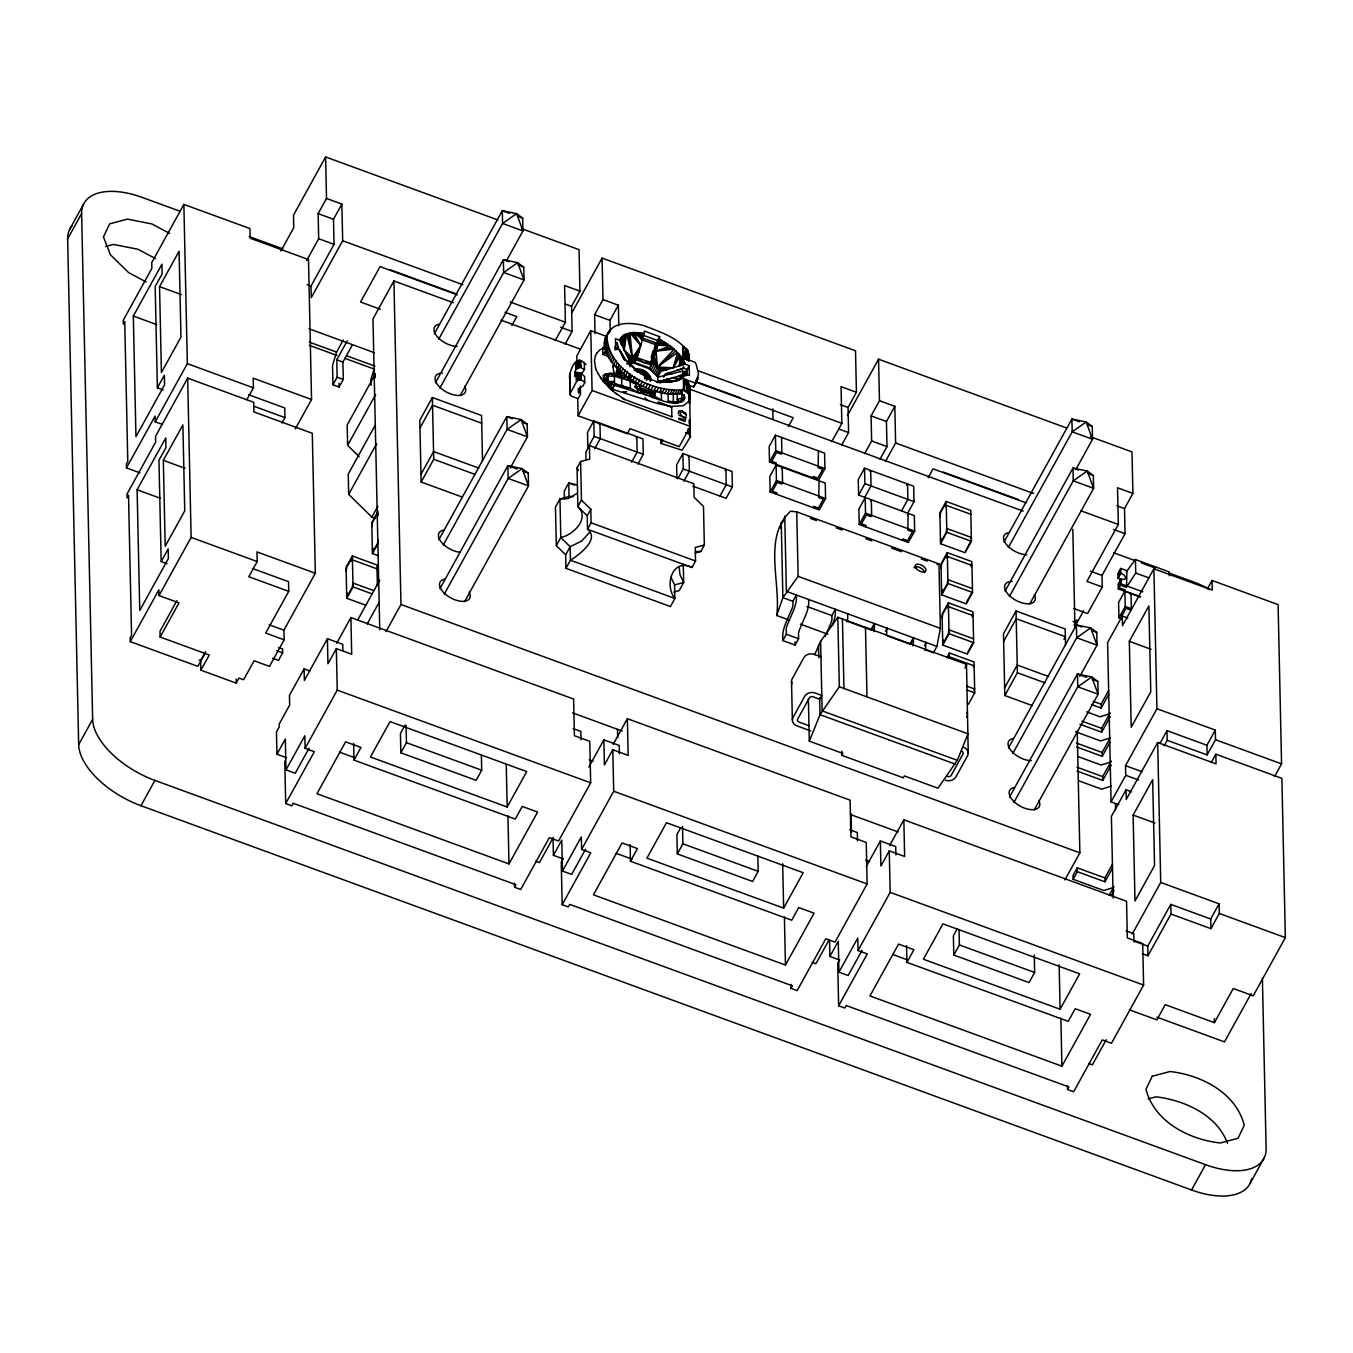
<?xml version="1.0" encoding="UTF-8"?>
<svg xmlns="http://www.w3.org/2000/svg" width="1353" height="1353" viewBox="0 0 1353 1353"><rect width="100%" height="100%" fill="white"/><g stroke="black" fill="none" stroke-linecap="round" stroke-linejoin="round"><path stroke-width="1.5" d="M687.459 381.309L687.713 392.894L688.423 382.595L689.438 395.905L687.713 392.894L683.62 390.256L683.366 378.671L687.459 381.309L689.438 385.453L689.675 398.814L688.694 401.418L683.35 405.731L671.122 406.424L657.592 403.583L612.351 389.224L603.421 381.022L603.303 375.238C614.6 369.995 627.403 376.895 636.299 383.914L636.384 387.77L638.582 392.844C648.188 393.435 681.844 413.781 684.297 395.871L681.506 393.638C659.503 396.683 637.703 386.011 621.213 372.16C610.491 363.297 596.233 343.814 610.118 331.739M695.763 382.696L693.565 386.975L689.438 385.453L689.37 400.014M579.287 389.224C578.526 398.492 577.646 386.383 582.653 386.451L584.75 382.645L584.614 376.54L580.894 373.191L577.934 372.87L576.818 373.546L576.784 381.106L569.985 393.858L571.22 396.074L577.494 398.475M684.533 398.712L684.5 396.953L682.013 399.879L682.741 401.249L680.136 402.196L668.179 401.317L673.354 402.433L673.236 392.708M648.713 378.468C647.377 378.958 648.036 380.024 648.51 378.096C646.497 374.443 640.815 369.437 637.77 371.889M642.404 371.957L640.764 371.466L644.755 372.735L638.667 371.568L640.054 371.686L639.563 370.84M576.564 381.428L576.412 374.071C576.31 394.467 579.304 364.836 575.008 376.608L574.907 371.99C578.526 365.259 575.143 354.012 585.934 364.481M638.21 370.84C639.479 372.718 638.142 369.487 636.519 371.483M577.866 367.999L578.035 360.659L578.543 367.712C573.469 373.073 578.188 349.277 577.274 368.388L577.63 360.811M682.791 394.721L681.523 394.061L686.259 380.244L686.512 391.829L683.603 389.85C651.808 392.624 607.582 370.654 606.956 335.392C612.368 320.949 631.614 322.42 643.808 325.583C658.691 331.434 690.825 341.345 688.914 360.879L688.778 353.437L688.846 360.574M578.458 360.541L578.543 367.712L580.014 367.458L580.2 360.591L580.775 367.542L584.462 369.454L581.993 373.394L574.907 371.99M581.046 380.007L580.894 373.191L580.623 379.889L580.454 372.988L580.2 379.804L579.287 372.718L578.881 379.855L578.594 372.718L578.458 379.956L577.934 372.87L577.342 380.531L577.342 373.124C574.754 384.624 580.319 376.455 584.75 382.645M634.269 370.029C641.254 366.832 650.201 373.09 650.708 380.328M650.201 380.954L650.59 376.692L645.11 371.314M612.977 367.12L614.262 373.986M648.527 378.772L646.954 375.491L647.952 376.033M578.543 367.712L578.898 360.49L579.253 367.526L579.338 360.473L580.775 367.542L580.623 360.71M647.867 378.755L647.63 376.134M682.013 401.604L681.861 392.573M641.559 371.686L639.174 371.618L640.493 371.585M642.151 371.551L640.764 371.534L642.151 371.432M628.012 364.025L634.067 363.196L637.212 357.496L644.299 333.531L633.627 332.483L625.187 334.377L624.139 349.953L629.094 359.661L626.743 363.923M640.24 371.415L637.804 370.908M637.212 357.496L632.443 357.885L624.139 349.953L621.771 345.066L622.684 335.899L625.187 334.377M634.067 363.196L636.028 357.429L650.894 362.401L651.267 365.039L649.423 368.811L657.761 376.997L660.907 371.297L685.244 364.228L689.201 365.682L689.404 375.339L685.447 373.885L659.063 382.273L667.232 379.263L661.938 381.089M576.31 369.454C579.828 350.275 566.552 373.766 570.273 380.108M684.906 379.364L683.603 389.85L685.159 390.949M620.672 377.098L621.162 373.174L619.86 369.47L616.68 374.882M659.672 339.163L652.569 363.111L657.423 367.018L673.117 367.864L680.508 355.805L684.601 362.587L679.172 366.054L680.508 355.805L672.424 347.518L659.672 339.163L659.604 336.677L644.248 331.045L644.299 333.531M696.372 379.415L696.152 381.089L698.52 373.885L696.169 364.346L695.205 362.333L682.91 357.835L682.656 346.25L685.565 347.822L685.819 359.391L682.91 357.835M639.698 371.5L638.701 371.483M638.379 371.652L625.746 359.949L619.64 349.818L615.683 348.364L615.463 338.724L619.42 340.161L621.771 345.066L623.868 335.087L624.139 349.953L626.642 333.768L632.443 357.885L629.297 363.585M684.669 397.681L684.009 399.913L684.297 395.871L684.517 396.767M612.96 367.153L613.18 365.919M617.036 367.475L618.152 375.153M648.611 378.096L648.256 379.161M924.573 649.508L933.401 652.738L936.902 646.413L940.386 628.384L938.965 563.913L796.731 511.891L790.676 511.18C762.602 536.803 781.053 582.822 776.723 615.497L788.545 619.826M641.626 371.263L640.07 370.891L641.508 371.855M648.222 379.381L646.835 375.221L648.307 378.857M620.317 376.624L621.162 373.174L624.359 373.327M683.366 378.671L695.645 383.17L698.249 377.301M688.728 354.807L687.747 357.395M638.582 392.844L630.346 388.176L630.177 380.853L614.347 376.219L609.882 373.327L607.954 374.916L605.281 374.206L603.421 381.022L608.106 381.766L614.55 385.25L638.582 392.844L647.58 392.252L655.207 395.194L634.895 387.296L639.935 385.69L639.986 387.618L654.734 393.013L656.12 390.476M634.371 363.314L634.625 362.401L649.372 367.796L649.119 368.692L634.371 363.314L634.625 362.401M636.586 355.433L638.278 349.412M635.775 359.661L643.368 362.384L650.894 362.401L655.816 342.884L642.912 338.165M689.354 388.768L689.404 387.33L689.726 397.444L689.438 385.453M689.32 419.853L690.047 428.191L689.354 421.612M660.974 439.268L661.059 443.412L682.064 450.211L690.504 436.664L689.641 434.33L685.497 432.588M651.402 356.651L653.161 350.613M659.604 336.677L657.524 340.466L651.267 365.039L643.368 362.384L636.028 357.429M684.5 396.953L683.366 400.759L682.013 399.879M683.789 360.913L679.172 366.054L681.743 357.513M343.256 340.026L336.593 352.101L332.534 365.479L332.956 384.776L339.096 387.026L343.29 379.432L342.901 362.063L352.423 344.812M373.834 369.961L370.925 379.517L371.06 385.317M595.405 355.907L594.491 360.642L595.523 367.762M613.163 365.936L613.535 364.786M648.358 377.03L648.104 378.434M776.723 615.497L782.88 597.671L798.135 576.344L796.731 511.891M814.692 654.632L820.611 641.39L837.811 617.272L966.516 664.34L968.241 753.35M839.334 686.766L968.038 733.833L957.298 760.318L938.001 788.224L904.379 775.929L903.33 777.823L841.887 755.346L842.936 753.452L809.297 741.156L820.036 714.672L839.334 686.766L837.811 617.272M964.977 668.128L966.516 664.34M638.227 371.568L639.208 371.449M637.787 371.601C641.931 370.604 648.527 376.134 647.783 377.335M832.095 625.796L832.518 624.782A12.938 3.18 -69.9 0 0 835.427 613.332L835.376 609.273L831.875 615.598L831.943 618.845A4.482 1.099 -69.9 0 1 830.759 623.513L825.144 636.57M595.405 355.924L596.808 353.15M679.138 354.097L673.117 367.864L677.633 352.423L657.423 367.018L654.277 372.718M689.303 394.399L689.387 392.285M689.929 422.88L689.827 420.428M690.131 432.047C691.298 427.903 686.022 426.499 688.559 433.704M616.427 374.916L618.879 369.623M617.475 374.595L619.86 369.47M642.861 372.379L644.248 372.43L643.876 373.276M613.535 364.803L614.042 363.72M619.42 340.161L622.684 335.899M665.033 381.292L658.657 381.242L671.257 381.563L660.568 380.514L656.746 381.935C665.659 381.039 680.458 384.37 685.447 373.885M617.932 376.083L620.317 371.179L618.101 374.595M628.249 379.753L630.075 376.033L627.826 379.364M643.859 373.09L647.377 375.508L643.402 372.565M616.41 372.667L618.947 367.915M616.664 371.5L618.422 368.219M679.172 366.054L682.842 359.221M69.527 229.638L83.497 204.337M1251.728 1178.7A67.498 34.857 28.9 0 1 1191.553 1189.98L140.949 805.711A67.498 34.857 28.9 0 1 78.677 744.624L67.65 238.872L81.62 213.571A67.498 34.857 28.9 0 1 142.217 197.437L179.881 211.203M295.326 428.884L311.545 399.507L308.501 259.556L250.136 238.213L249.916 228.556L183.873 204.404L151.756 262.583L151.874 268.384L123.258 320.238L123.343 324.094L124.73 321.574L127.791 461.525L126.387 464.045L126.472 467.918L139.985 472.857M157.388 387.821L164.373 375.187L164.576 384.827L135.96 436.698L133.321 316.044L161.954 264.19L162.157 273.83L155.172 286.481L157.388 387.821L163.239 389.968M159.536 286.616L179.086 251.201L180.964 337.1L161.413 372.515L159.536 286.616L181.268 294.565M126.472 467.918L155.105 416.047L155.223 421.848L162.495 424.504M155.223 421.848L187.34 363.653L183.873 204.404M205.352 652.112L200.684 660.535L200.904 670.192L236.234 683.113L239.024 678.056L243.625 679.73L254.11 660.754L269.467 666.386L284.13 639.817L283.91 630.16L315.334 573.249L312.289 433.298L253.924 411.938L253.704 402.298L187.661 378.13L155.544 436.326L155.663 442.11L127.047 493.98L127.131 497.836L128.518 495.299L131.579 635.25L130.176 637.787L130.26 641.643L197.842 666.369L205.656 652.197M161.176 561.563L168.161 548.912L168.364 558.569L139.748 610.423L137.11 489.769L165.742 437.915L165.945 447.572L158.961 460.223L161.176 561.563L167.028 563.694M497.87 219.964L325.616 156.948L293.5 215.144L293.77 227.693L280.866 251.049M163.324 460.341L182.875 424.927L184.752 510.825L165.201 546.257L163.324 460.341L185.04 468.29M306.657 260.503L318.682 238.737L318.141 213.639L326.513 198.451L325.616 156.948M341.869 204.083L342.681 240.749L311.258 297.677L311.004 286.092L334.039 244.352L333.498 219.254L341.869 204.083L326.513 198.451M246.872 399.625L253.4 387.821L253.18 378.163L311.545 399.507M130.26 641.643L158.893 589.79L159.011 595.574L178.985 602.88L160.128 637.026L209.275 655.004L200.904 670.192M159.011 595.574L191.128 537.395L187.661 378.13M78.677 744.624L92.647 719.322L81.62 213.571M176.871 600.681L160.009 631.242L160.128 637.026M281.948 423.049L284.942 417.603L284.739 407.946L248.614 394.738M332.956 384.776L337.134 377.199L336.762 359.813L347.231 340.838M453.458 302.751L393.909 280.967L372.971 318.919L379.753 629.838M315.334 573.249L256.969 551.906L257.188 561.546L248.8 576.733L288.73 591.329L265.695 633.069L284.13 639.817M375.221 374.223L347.163 425.028L347.62 445.34L359.205 456.705M140.949 805.711L154.918 780.41A67.498 34.857 28.9 0 1 92.647 719.322M347.62 445.34L375.66 394.535M375.288 425.062L348.245 474.074L348.685 494.369L371.855 517.1L375.644 518.487M434.381 333.734L502.318 210.679L516.592 213.656L522.681 218.121L522.951 230.923L506.732 260.3M348.685 494.369L376.726 443.564M438.71 339.18L502.589 223.465L516.592 213.656L522.951 230.923L502.589 223.465L502.318 210.679L509.709 213.385M278.617 647.529L282.574 648.983L282.659 652.839L278.464 660.433L272.714 658.319M435.446 382.764L503.384 259.708L517.658 262.685L523.746 267.15L524.017 279.953L460.155 395.651M482.514 461.102L481.533 415.489L432.368 397.511L419.802 420.276L421.155 482.04L462.438 497.143M439.793 388.21L503.654 272.511L517.658 262.685L524.017 279.953L503.654 272.511L503.384 259.708L508.931 261.738M419.971 427.988L432.537 405.223L481.702 423.201M371.855 517.1L377.859 506.208M377.386 585.697L376.929 564.996L352.355 555.998L346.08 567.381L346.74 598.28L365.648 605.18M346.165 571.254L346.791 567.093L351.679 558.231L351.746 561.123L352.44 559.871L377.013 568.852M371.855 526.554L372.481 522.393L377.369 513.531L377.436 516.423L378.13 515.155L378.045 511.299L371.771 522.681L372.43 553.563L378.113 555.643M309.871 670.97L304.104 668.856L289.441 695.425L289.66 705.082L279.175 724.058L279.242 726.95L276.452 732.007L276.942 754.213L286.532 757.714M346.656 594.407L347.366 593.155L347.417 596.047L352.304 587.185L352.947 583.025L373.749 590.635M372.346 549.707L373.056 548.439L373.107 551.347L377.994 542.485L377.944 539.593M346.74 598.28L353.032 586.881L352.355 555.998M372.43 553.563L377.825 543.821M342.901 650.59L342.766 644.316L327.409 638.701L304.357 680.441L304.104 668.856M420.986 474.328L433.552 451.564L478.776 468.087M421.155 482.04L433.721 459.276L432.368 397.511M511.908 325.464L516.795 316.602L504.906 312.255M336.694 643.267L350.884 617.56L573.604 699.027L574.399 735.694L589.756 741.326L590.669 782.829L558.552 841.008L549.335 837.642L520.702 889.496L514.563 887.247L514.478 883.205M276.942 754.213L285.314 739.026L285.99 769.908L295.208 773.29L309.093 748.124M350.884 617.56L351.695 654.243L336.339 648.611L327.95 663.799L327.409 638.701M357.666 620.08L379.719 580.149M285.99 769.908L304.848 735.761L305.118 748.31L314.336 751.676L285.703 803.547L291.842 805.779L293.246 803.259L515.95 884.727L514.563 887.247M367.137 624.054L379.144 602.271M305.118 748.31L337.235 690.115L336.339 648.611M386.011 631.597L400.962 604.503L393.909 280.967M438.879 539.661L506.8 416.606L521.074 419.582L527.163 424.064L527.45 436.85L510.199 468.07M565.097 344.136L572.116 331.434L571.575 306.336L579.947 291.149L579.05 249.645L521.632 228.657M555.254 340.584L565.385 322.217L564.59 285.534L579.947 291.149M443.209 545.107L507.087 429.408L521.074 419.582L527.45 436.85L507.087 429.408L506.8 416.606L512.347 418.635M571.964 312.628L602.085 258.085L855.519 350.782L856.415 392.285L848.043 407.456L848.585 432.554L841.583 445.255M439.945 588.69L507.865 465.635L522.14 468.612L528.228 473.093L528.516 485.879L464.637 601.595M595.016 333.582L594.61 314.759L602.981 299.588L602.085 258.085M444.274 594.136L508.153 478.438L522.14 468.612L528.516 485.879L508.153 478.438L507.865 465.635L517.134 469.034M606.499 336.39L590.771 330.622L576.801 355.924L576.97 364.126M353.996 760.098L360.963 747.448L345.607 741.833L316.974 793.704L508.982 863.924L537.598 812.054L522.241 806.439L515.256 819.089L353.996 760.098L353.623 743.372M610.203 330.842L609.966 320.373L618.355 305.203L602.981 299.588M605.366 337.743L608.918 331.282M604.859 339.197L606.956 335.392M607.785 333.87L609.882 330.081M604.503 340.719L606.601 336.931M608.884 332.77L610.981 328.965M604.301 342.309L606.398 338.521M604.267 343.966L606.364 340.178M604.385 345.675L606.465 341.886M604.656 347.433L606.736 343.645M605.079 349.243L607.159 345.455M605.654 351.103L607.751 347.298M606.381 352.981L608.478 349.175M607.26 354.892L609.357 351.087M405.088 725.073L400.42 733.495L400.843 752.792L476.104 780.326L481.702 770.212L481.364 754.771M608.275 356.82L610.372 353.015M592.073 390.476L690.368 426.432L679.189 446.659L630.041 428.681L627.251 433.755L578.103 415.777L592.073 390.476L590.771 330.622M609.442 358.748L611.539 354.96M610.744 360.693L612.841 356.904M612.182 362.655L614.279 358.849M613.755 364.6L615.852 360.794M400.843 752.792L406.441 742.679L406.052 725.309M615.446 366.528L617.543 362.722M617.256 368.439L619.353 364.633M616.342 373.918L618.845 369.369M619.184 370.316L621.281 366.528M593.815 420.918L587.523 432.317L587.862 447.758L594.153 436.376L593.815 420.918L642.963 438.896L643.301 454.354L637.906 464.096M621.213 372.16L623.293 368.371M627.674 363.196L630.024 358.934L638.954 351.526L632.358 363.162M628.79 362.604L631.141 358.325L626.574 354.824L630.024 358.934L629.094 359.661M623.327 373.986L625.424 370.181M630.752 363.297L638.954 351.526M625.543 375.745L627.64 371.957M599.261 424.436L599.954 423.168L600.292 438.609L594.711 448.739M670.936 577.308L674.589 584.919L674.876 598.432L670.411 606.533L565.96 568.328L565.672 554.815L556.32 545.665L560.802 537.547C573.283 535.027 590.179 518.402 577.883 506.597L577.054 467.986L580.623 461.508L589.705 459.09L589.418 445.577L693.852 483.782L694.157 497.295L703.492 506.462L704.338 545.073L700.769 551.534L695.307 552.988M589.418 445.577L585.849 452.054L586.018 459.766M627.843 377.47L629.94 373.682M634.895 369.606L640.899 369.504M630.227 379.128L632.325 375.339M636.519 369.098L641.914 374.409L634.388 368.084M632.663 380.734L634.76 376.929M635.183 382.256L637.263 378.468M642.117 369.893L644.535 370.976M634.878 386.501L636.586 382.95M637.737 383.728L639.834 379.922M649.778 364.109L652.129 359.56L652.061 356.093M649.119 368.692L649.372 367.796M640.324 385.115L642.421 381.309M644.569 377.893L646.227 374.73L641.88 372.143M649.423 368.811L652.569 363.111M644.434 378.823L646.92 374.477M639.986 387.618L641.373 385.081M651.165 370.046L654.311 364.346L654.311 357.141L657.423 367.018L660.907 371.297M646.193 380.21C648.307 372.532 648.679 380.937 647.952 376.794M642.963 386.417L645.06 382.611M580.623 461.508L581.452 500.12L577.883 506.597L587.236 515.747L587.523 529.26C600.106 539.086 579.118 554.882 570.425 560.227L565.96 568.328M652.789 371.348L655.934 365.665L654.311 357.141M645.618 387.618L647.715 383.829M651.131 379.128L650.404 380.937L650.861 380.142M655.613 374.121L658.759 368.439L667.029 369.623L659.926 369.859L656.78 375.559M648.29 388.751L650.387 384.945M650.979 389.782L653.059 385.977M653.77 390.746L655.867 386.958M565.672 554.815L570.137 546.713L581.705 541.031L589.553 532.389M587.236 515.747L590.804 509.286L581.452 500.12M663.68 377.166L665.507 373.851L684.06 368.354L687.104 369.47L687.223 375.271M656.56 391.609L658.657 387.804M659.317 392.353L661.414 388.565M636.113 437.915L636.823 436.664L637.145 452.105L631.563 462.219M662.04 392.979L664.137 389.19M590.804 509.286L591.092 522.799L587.523 529.26L691.975 567.465L695.543 561.005L695.239 547.491L704.338 545.073M664.729 393.486L666.826 389.698M667.367 393.875L669.464 390.087M669.938 394.146L672.018 390.357M672.424 394.298L674.521 390.493M687.104 369.47L689.201 365.682M674.843 394.315L676.94 390.527M677.176 394.213L679.257 390.425M679.392 393.994L681.489 390.188M661.059 443.412L662.919 440.029M696.457 381.428L697.844 378.891M693.565 386.975L697.285 380.413M692.787 486.133L726.104 498.31L732.379 486.928L732.041 471.487L682.893 453.509L676.618 464.891L676.906 478.404M688.339 457.026L689.032 455.758L689.37 471.199L683.789 481.313M677.853 478.708L683.231 468.95L682.893 453.509M507.172 807.014L526.723 771.599L390.019 721.589L370.468 757.004L507.172 807.014L506.242 764.749M725.208 470.506L725.901 469.237L726.24 484.678L719.948 496.061M588.843 767.05L603.878 739.837L619.234 745.452L619.42 753.807M553.309 837.439L539.424 862.605L535.737 861.269M775.438 435.176L769.164 446.558L769.502 461.999L818.65 479.977L824.924 468.595L824.586 453.154L775.438 435.176L775.776 450.617L769.502 461.999M788.376 426.584L793.264 417.722L696.186 382.222M613.18 744.387L627.369 718.68L850.073 800.147L850.885 836.831L866.241 842.445L867.138 883.949L835.021 942.128L825.804 938.762L797.171 990.616L791.031 988.366L790.947 984.324M563.017 858.851L553.411 855.333L561.783 840.145L562.459 871.044L571.676 874.41L585.561 849.244M627.369 718.68L628.164 755.363L612.808 749.748L604.419 764.919L603.878 739.837M775.641 464.248L776.334 462.98L771.734 461.305L776.622 452.443L781.222 454.134L781.916 452.866L781.577 437.425M776.098 465.094L769.806 476.476L770.145 491.934L819.292 509.912L825.584 498.513L825.245 483.072L776.098 465.094L776.436 480.535L770.145 491.934M563.203 858.648L561.241 862.199L562.171 904.667L568.328 906.916L569.714 904.379L792.435 985.847L791.031 988.366M781.544 468.612L782.237 467.343L782.575 482.784L781.882 484.053L777.265 482.361L772.377 491.224L776.994 492.915L776.284 494.166M562.459 871.044L581.316 836.881L581.587 849.43L590.804 852.796L562.171 904.667M581.587 849.43L613.704 791.251L612.808 749.748M781.797 523.391L784.419 518.656M831.723 441.704L841.854 423.337L841.059 386.67L856.415 392.285M812.493 477.744L813.204 476.476L817.804 478.15L822.692 469.305L818.091 467.614L818.447 450.904M847.435 415.574L878.554 359.205L1066.654 428.005M813.153 507.663L813.846 506.394L818.464 508.085L823.351 499.223L818.734 497.532L819.106 480.822M864.618 453.695L871.636 440.977L871.078 415.895L879.467 400.708L878.554 359.205M630.464 861.235L637.449 848.585L622.076 842.953L593.46 894.823L785.45 965.044L814.083 913.19L798.71 907.575L791.742 920.226L630.464 861.235L630.092 844.492M879.974 459.31L886.993 446.608L886.435 421.51L894.823 406.323L879.467 400.708M907.745 513.058L914.019 501.659L913.681 486.217L864.533 468.239L858.259 479.622L858.597 495.08L914.324 515.662L914.662 531.103L908.387 542.485L859.24 524.507L858.901 509.066L865.176 497.684L865.514 513.125L859.24 524.507M782.829 640.578L782.727 635.673A12.887 3.18 -69.9 0 1 786.127 622.295L791.742 609.256A4.482 1.099 -69.9 0 0 792.943 604.571L792.858 601.324L796.359 594.999L796.427 599.058A12.938 3.18 -69.9 0 1 793.501 610.507L787.226 625.137A4.448 1.099 -69.9 0 0 786.228 629.06L786.33 634.253L782.829 640.578L795.124 645.06L798.608 638.751L798.507 633.559A4.448 1.099 -69.9 0 1 799.505 629.635L805.796 615.006A12.938 3.18 -69.9 0 0 808.705 603.556L808.637 599.497M869.979 471.757L870.689 470.489L871.011 485.93L864.736 497.312M858.597 495.08L864.871 483.681L864.533 468.239M680.627 827.884L676.906 834.615L677.312 853.929L752.589 881.463L758.17 871.332L757.832 855.891M885.488 461.373L895.618 443.006L894.823 406.323M870.622 501.202L871.315 499.934L871.653 515.375L870.96 516.643L866.36 514.952L861.472 523.814L866.072 525.488L865.379 526.757M677.312 853.929L682.91 843.815L682.521 826.429M906.848 485.237L907.542 483.968L907.88 499.426L901.588 510.808M907.491 514.681L908.184 513.413L907.829 530.122L912.429 531.814L907.542 540.659L902.941 538.984L902.231 540.236M928.158 477.71L933.046 468.848L1026.149 502.91M870.892 629.872L874.376 623.547L874.444 627.589A12.938 3.18 -69.9 0 1 873.852 631.682M875.002 623.767L871.501 630.092L846.115 620.807M946.17 501.456L939.878 512.838L940.555 543.72L965.129 552.717L971.42 541.335L970.744 510.453L946.17 501.456L946.846 532.338L940.555 543.72M939.963 516.694L940.606 512.533L945.493 503.688L945.561 506.58L946.254 505.312L970.828 514.309M885.538 631.428L887.28 628.266M940.47 539.864L941.181 538.595L941.231 541.488L946.119 532.642L946.762 528.482L971.336 537.462L970.642 538.731M947.286 552.616L940.995 563.998L941.671 594.88L966.245 603.878L972.536 592.479L971.86 561.596L947.286 552.616L947.963 583.498L941.671 594.88M941.079 567.854L941.722 563.694L946.61 554.848L946.677 557.74L947.371 556.472L971.944 565.453L971.251 566.721L971.183 563.829M909.909 644.146L913.393 637.821L913.461 641.863A12.938 3.18 -69.9 0 1 912.852 645.939M914.019 638.041L910.518 644.366L887.619 635.995M941.587 591.024L942.297 589.756L942.348 592.648L947.235 583.803L947.878 579.642L972.452 588.623M965.805 550.485L970.693 541.623M924.556 645.702L926.298 642.54M948.385 602.795L942.094 614.177L942.77 645.077L967.344 654.057L973.636 642.675L972.959 611.793L948.385 602.795L949.045 633.694L942.77 645.077M942.178 618.05L942.821 613.89L947.709 605.028L947.76 607.92L948.47 606.668L973.044 615.649L972.333 616.917L972.283 614.025M783.641 908.134L803.192 872.719L666.488 822.709L646.937 858.14L783.641 908.134L782.677 863.755M942.686 641.204L943.379 639.952L943.447 642.844L948.335 633.982L948.96 629.821L973.551 638.819M966.921 601.645L971.809 592.783M1003.977 542.079L1071.914 419.024L1086.188 422.001L1092.26 426.466L1092.547 439.268L1076.328 468.645M946.779 657.862L949.468 652.992L974.042 661.972L974.718 692.871L968.444 704.253M1008.306 547.525L1072.185 431.81L1086.188 422.001L1092.547 439.268L1072.185 431.81L1071.914 419.024L1079.305 421.73M948.859 658.116L949.468 652.992M968.021 651.825L972.908 642.979M1005.042 591.109L1072.98 468.053L1087.254 471.03L1093.342 475.495L1093.613 488.298L1029.734 603.996M1009.389 596.555L1073.25 480.839L1087.254 471.03L1093.613 488.298L1073.25 480.839L1072.98 468.053L1078.527 470.083M973.433 667.097L974.126 665.845L949.552 656.848M866.326 866.36L880.346 840.957L895.703 846.572L895.889 854.944M828.797 940.369L815.893 963.742L812.206 962.389M1065.538 645.11L1065.183 628.976L1016.035 610.998L1003.469 633.762L1004.822 695.527L1032.339 705.606M973.94 690.267L974.634 688.998L967.074 686.242M889.648 845.524L903.838 819.817L1126.542 901.267L1127.353 937.95L1142.71 943.565L1143.606 985.069L1111.49 1043.264L1102.272 1039.882L1073.656 1091.753L1067.5 1089.503L1067.416 1085.461M1003.638 641.491L1016.204 618.71L1065.352 636.688L1063.965 639.225M839.486 959.97L829.879 956.453L838.268 941.282L838.928 972.164L848.145 975.53L862.047 950.364M903.838 819.817L904.633 856.483L889.276 850.868L880.904 866.055L880.346 840.957M839.672 959.784L837.727 963.319L838.64 1005.786L844.796 1008.036L846.183 1005.516L1068.904 1086.966L1067.5 1089.503M838.928 972.164L857.785 938.018L858.056 950.567L867.273 953.933L838.64 1005.786M858.056 950.567L890.173 892.371L889.276 850.868M1004.653 687.814L1017.219 665.05L1048.676 676.551M1004.822 695.527L1017.388 672.762L1016.035 610.998M1073.741 608.495L1087.609 613.569L1102.272 586.999L1102.018 575.414L1125.053 533.674L1124.512 508.593L1132.901 493.405L1131.987 451.902L1090.417 436.698M1132.901 493.405L1117.527 487.79L1118.339 524.474L1086.916 581.384L1102.272 586.999M1074.062 625.052L1076.853 619.995L1076.92 622.887L1073.03 621.467M1076.92 622.887L1083.584 610.812M1008.459 748.006L1076.396 624.951L1090.67 627.927L1096.759 632.392L1097.029 645.195L1079.795 676.415M1012.805 753.452L1076.684 637.753L1090.67 627.927L1097.029 645.195L1076.684 637.753L1076.396 624.951L1081.943 626.98M1120.284 580.302L1120.402 585.139L1126.542 587.388L1126.897 570.678L1120.758 568.429L1117.967 573.486L1118.068 578.306A5.057 2.621 28.9 0 1 1121.349 580.352M1118.068 578.306L1120.859 573.249L1120.758 568.429M906.933 962.355L913.918 949.705L898.561 944.09L869.928 995.943L1061.919 1066.181L1090.552 1014.31L1075.195 1008.695L1068.21 1021.346L906.933 962.355L906.561 945.629M1139.97 596.859L1118.305 588.927L1118.204 584.107L1120.994 579.05A5.057 2.621 28.9 0 0 1125.527 577.832A5.057 2.621 28.9 0 0 1120.859 573.249M1126.203 571.947L1135.438 559.55L1169.229 571.913L1169.313 575.769M1118.305 588.927L1121.096 583.87L1120.994 579.05M1009.541 797.035L1077.462 673.98L1091.736 676.957L1097.824 681.422L1098.112 694.224L1034.233 809.94M1124.444 591.176L1125.138 589.908L1118.999 587.659L1118.897 582.839M1140.731 596.859L1124.884 591.058L1118.593 602.44L1118.931 617.881L1122.009 619.014M1013.871 802.481L1077.749 686.783L1091.736 676.957L1098.112 694.224L1077.749 686.783L1077.462 673.98L1086.713 677.363M1130.33 594.576L1131.023 593.307L1131.362 608.749L1130.668 610.017L1126.051 608.326L1121.163 617.188M1118.931 617.881L1125.222 606.499L1124.884 591.058M1127.793 618.067L1122.263 616.055L1107.6 642.607L1111.067 801.872L1118.745 804.68M1274.543 776.622L1281.562 763.887L1278.095 604.639L1212.051 580.471L1212.254 590.128L1153.889 568.784L1122.466 625.695L1122.263 616.055M957.095 929.004L953.375 935.752L953.797 955.049L1029.058 982.582L1034.639 972.469L1034.267 955.083M953.797 955.049L959.378 944.935L959.04 929.494M1129.332 641.339L1148.883 605.924L1150.76 691.823L1131.209 727.237L1129.332 641.339L1151.065 649.288M1091.313 704.456L1101.173 708.076L1101.088 704.22L1108.716 690.419M1101.173 708.076L1108.8 694.275M1079.982 724.261L1101.697 732.21L1101.63 728.337L1110.187 712.811M1101.697 732.21L1110.272 716.684M1076.565 746.941L1102.238 756.327L1102.154 752.471L1109.764 738.67M1102.238 756.327L1109.849 742.526M1077.089 771.075L1102.763 780.461L1102.678 776.605L1111.236 761.079M1207.383 588.91L1212.051 580.471M1102.763 780.461L1111.32 764.935M1111.067 801.872L1125.73 775.303L1125.51 765.646L1156.933 708.735L1153.889 568.784M1064.896 879.924L1079.863 852.813L1077.208 730.975M1077.242 867.831L1077.326 871.687L1104.961 881.801L1104.877 877.945L1077.242 867.831L1073.047 875.425L1073.132 879.281L1103.845 890.511L1113.418 887.5M1073.132 879.281L1077.326 871.687M1131.582 791.809L1126.051 789.78L1111.388 816.349L1113.164 898.071M1129.4 1009.812L1156.883 1019.858L1165.254 1004.687L1214.402 1022.665L1233.26 988.502L1253.233 995.808L1285.35 937.629L1281.883 778.364L1215.84 754.213L1216.043 763.87L1157.678 742.509L1126.254 799.437L1126.051 789.78M1159.978 743.355L1166.996 730.654L1206.927 745.266L1207.13 754.906L1167.199 740.311L1166.996 730.654M1164.189 745.757L1167.199 740.311M1133.121 815.081L1152.671 779.666L1154.549 865.565L1134.998 900.98L1133.121 815.081L1154.853 823.013M1104.877 877.945L1112.504 864.144M1104.961 881.801L1112.589 868M1109.223 895.179L1113.976 886.553M1111.202 895.585L1114.06 890.409M1060.109 1009.253L1079.66 973.839L942.956 923.845L923.406 959.26L1060.109 1009.253L1059.145 964.892M1206.927 745.266L1215.298 730.079L1156.933 708.735M1207.13 754.906L1215.518 739.736L1215.298 730.079M1211.172 762.635L1215.84 754.213M1132.343 933.874L1160.722 882.46L1157.678 742.509M1142.422 953.764L1147.953 955.776L1147.733 946.136L1170.785 904.379L1210.715 918.991L1210.918 928.648L1170.988 914.036L1170.785 904.379M1147.953 955.776L1170.988 914.036M1106.264 1039.696L1092.361 1064.862L1088.675 1063.509M1210.715 918.991L1219.087 903.821L1160.722 882.46M1210.918 928.648L1219.307 913.461L1219.087 903.821M1251.136 993.592L1224.482 1041.878L1156.9 1017.152M1191.553 1189.98L1205.523 1164.679A67.498 34.857 28.9 0 0 1266.12 1148.545L1262.383 977.864M1250.273 1183.08L1264.243 1157.779M616.173 372.092L618.186 368.523M643.859 372.904L647.597 375.255M616.782 371.432L618.795 368.033M647.935 376.269L645.415 373.665M616.596 372.65L618.659 369.454M654.835 351.459L656.865 348.33M1127.235 586.12L1135.742 573.063L1135.438 559.55M646.954 375.491L647.867 375.644M605.535 349.04L602.728 348.6L604.588 346.639L602.728 348.6L602.846 354.385L606.956 350.173L602.846 354.385L607.497 356.093M646.903 375.17L645.28 373.817M609.882 373.327L603.421 381.022L608.004 376.98L604.503 380.937L605.349 383.322M618.693 376.151L621.044 372.938L616.934 366.883M596.791 353.167L600.022 349.683L606.262 346.486M687.916 369.115L684.077 372.684M682.673 368.304L683.316 367.458M667.029 369.623L657.423 367.018L656.07 351.154L670.479 345.962L657.862 345.167L661.938 340.364M647.038 375.119L647.224 375.948M635.487 357.463L638.075 354.52M684.144 396.006L684.28 394.586M605.281 374.206L607.971 376.049L614.347 376.219L616.376 374.054L621.653 377.977L627.488 377.369L630.177 380.853L630.16 379.719M648.036 376.557L647.816 376.489M577.443 493.219L567.989 498.614L559.956 498.953L555.474 507.054L556.32 545.665M676.01 350.748L657.423 367.018L674.268 349.108L656.07 351.154L672.424 347.518M647.106 379.584L647.952 379.5M660.568 380.514L660.619 383L645.263 377.386L645.212 374.899L637.686 371.466M655.089 390.391L655.241 396.801L652.975 397.782L647.58 392.252L645.736 395.38L639.783 389.444L644.113 391.169L636.384 387.77L641.982 392.37L644.113 391.169L647.58 392.252L661.516 400.251L661.313 391.22M668.45 344.474L657.862 345.167L664.171 341.666M682.064 368.794L676.618 370.113M607.463 385.605L605.603 381.039L611.032 388.48L604.503 380.937L608.038 379.297L605.603 381.039L612.351 389.224L614.55 385.25L614.33 375.069L616.376 374.054M611.099 383.203L614.465 381.58L608.089 381.411L611.099 383.203L612.351 389.224L608.106 381.766L607.48 373.58M937.054 564.708L938.965 563.913M660.179 381.681L664.188 380.125M643.301 375.61L645.212 374.899M659.655 382.036L667.232 379.263M621.805 385.301L619.116 386.231L614.499 383.542L630.346 388.176L626.101 388.379L621.805 385.301L621.602 375.441M659.706 382.07L673.32 377.521L681.016 378.958L679.392 375.711L684.872 375.085M651.097 357.767L652.095 357.446M653.009 391.626L649.643 392.691L655.241 396.801M1109.629 713.775L1100.057 716.786L1086.628 711.864M1110.17 737.909L1100.581 740.92L1075.635 731.787M1110.695 762.027L1101.122 765.037L1078.07 756.615M1111.219 786.161L1101.646 789.171L1078.595 780.749M604.825 353.353L607.023 352.727M105.602 246.517L113.483 244.419L137.972 249.273L155.578 258.643M573.165 496.703L569.038 496.534L559.956 498.953L560.802 537.547L570.137 546.713L570.425 560.227L674.876 598.432C664.222 585.409 672.137 557.69 691.975 567.465M674.589 584.919L683.671 582.5L683.265 564.218M673.743 592.056L679.206 590.601L683.671 582.5L680.018 574.89L679.172 567.127M1148.105 1098.924L1156.003 1096.826C1184.551 1100.226 1217.074 1114.889 1227.543 1143.403M657.862 345.167L666.336 343.036M685.785 375.914L685.7 372.193L682.656 371.077L657.761 377.183L657.896 382.747M637.906 371.043L638.802 371.28M683.705 412.8C676.957 409.063 681.202 418.923 686.14 416.944L685.041 421.476L678.851 419.21L678.834 418.06L683.688 419.836L684.212 417.671L678.935 414.982M637.551 371.686L638.819 371.534M676.652 380.785L661.972 382.29L678.242 380.294L673.32 377.521L679.696 379.686M663.494 382.206L674.961 381.157L656.746 381.935L673.151 381.428M622.972 391.863L626.743 391.761M638.633 370.807L640.121 371.179M667.181 381.495L658.657 381.242L669.261 381.597M696.643 551.364L700.769 551.534M633.103 381.901L630.21 381.783L636.299 383.914M682.2 378.147L679.392 375.711L684.128 376.202M576.835 484.814L568.75 483.021L564.269 491.122L564.438 498.834M673.439 402.027L677.261 402.534L677.126 393.503M643.402 372.819L643.774 373.056M666.589 373.411L671.883 374.138M659.926 369.859L663.968 370.468M684.449 358.528L682.673 346.656L684.195 346.943M682.267 410.872L679.088 410.838L678.242 413.629M625.746 359.949L624.359 359.61L619.64 349.818M647.224 391.457L639.766 388.987M686.292 415.067L683.722 412.766M681.726 410.72L685.481 413.189M518.977 216.768L522.681 218.121M1088.573 425.113L1092.26 426.466M518.182 265.12L523.746 267.15M1087.778 473.465L1093.342 475.495M318.141 213.639L333.498 219.254M565.808 304.222L571.575 306.336M594.61 314.759L609.966 320.373M840.365 404.648L848.043 407.456M871.078 415.895L886.435 421.51M1116.834 505.785L1124.512 508.593M644.079 335.544L657.524 340.466M641.102 339.4L655.85 344.795M342.681 240.749L462.895 284.722M510.199 302.023L565.385 322.217M697.979 370.722L841.854 423.337M895.618 443.006L1033.591 493.473M1080.878 510.774L1118.339 524.474M318.682 238.737L334.039 244.352M560.599 327.223L572.116 331.434M838.995 429.036L848.585 432.554M871.636 440.977L886.993 446.608M1113.536 529.463L1125.053 533.674M390.324 269.822L455.673 293.736M698.486 382.544L740.074 397.748M943.261 472.079L1018.521 499.595M457.365 294.869L380.092 266.609L360.541 302.023L380.362 309.262M501.1 320.171L580.505 349.226M689.692 389.157L1023.172 511.13M249.256 236.589L282.946 248.918M1113.519 552.717L1135.319 560.683M1141.272 562.865L1155.141 567.939M1169.026 573.012L1192.805 581.705A67.498 34.857 28.9 0 1 1208.736 588.843M1135.742 573.063L1148.883 577.866M658.234 402.196L671.68 407.118L671.866 416.792M658.218 402.23L671.663 407.135M775.776 450.617L824.924 468.595M864.871 483.681L914.019 501.659M603.252 381.377L612.723 391L624.612 399.507L671.883 416.758M307.165 284.688L311.004 286.092M1090.501 571.203L1102.018 575.414M1121.096 583.87L1142.761 591.802M946.846 532.338L971.42 541.335M1125.222 606.499L1131.362 608.749M776.436 480.535L825.584 498.513M865.514 513.125L914.662 531.103M308.958 328.762L374.291 352.659M594.153 436.376L643.301 454.354M683.231 468.95L732.379 486.928M810.447 518.402L816.383 520.584M836.171 527.822L842.107 529.987M865.835 538.663L871.772 540.845M891.559 548.066L901.453 551.686M921.224 558.924L927.16 561.089M309.397 342.157L336.593 352.101M346.537 355.738L374.984 366.139M523.459 422.711L527.163 424.064M1093.055 631.039L1096.759 632.392M309.262 345.319L336.982 355.45M344.914 358.342L374.612 369.217M336.762 359.813L342.901 362.063M947.963 583.498L972.536 592.479M337.134 377.199L343.29 379.432M133.321 316.044L156.694 324.602M574.653 485.169L568.75 483.021L569.038 496.534M522.681 471.064L528.228 473.093M1092.277 679.392L1097.824 681.422M798.135 576.344L940.386 628.384M949.045 633.694L973.636 642.675M187.34 363.653L253.4 387.821M1215.518 739.736L1281.562 763.887M433.721 459.276L475.004 474.379M1017.388 672.762L1044.905 682.825M1093.19 701.328L1101.088 704.22M936.902 646.413L786.381 591.362L784.74 516.068M591.092 522.799L695.543 561.005M792.858 601.324L782.88 597.671L781.239 522.393M807.064 606.516L831.875 615.598M254.516 406.475L284.942 417.603M1081.876 721.115L1101.63 728.337M800.35 624.139L827.918 634.236M967.158 690.098L974.718 692.871M786.33 634.253L798.608 638.751M1076.481 743.085L1102.154 752.471M1125.51 765.646L1142.101 771.717M820.95 656.831L814.252 654.378A7.83 6.41 -1.2 0 0 803.885 657.643L792.215 678.8A7.83 6.41 -1.2 0 0 792.012 683.705M1125.73 775.303L1138.634 780.021M1077.005 767.219L1102.678 776.605M957.298 760.318L822.134 710.883L820.611 641.39M955.201 764.107L820.036 714.672L819.664 697.827M808.874 725.682L799.031 722.079A2.757 2.266 -1.2 0 1 797.661 719.086L809.348 697.928A2.757 2.266 -1.2 0 1 813.001 696.778L819.698 699.23L821.795 695.442L815.098 692.99A7.83 6.41 -1.2 0 0 804.731 696.254L793.061 717.394A7.83 6.41 -1.2 0 0 796.934 725.868L810.701 730.908M137.11 489.769L160.483 498.327M353.032 586.881L371.94 593.798M400.962 604.503L1079.863 852.813M191.128 537.395L257.188 561.546M1219.307 913.461L1285.35 937.629M252.402 568.463L288.527 581.689L288.73 591.329M572.573 712.879L622.194 731.026M850.479 814.523L898.121 831.96M573.165 728.591L580.843 731.398L581.012 739.77M849.633 829.71L857.312 832.535L857.498 840.889M1126.102 930.847L1133.78 933.655L1133.966 942.026M269.162 624.765L283.91 630.16M1134.829 941.4L1147.733 946.136M865.717 860.119L869.641 861.557M589.198 759.76L593.088 761.181M276.739 650.675L282.659 652.839M337.235 690.115L590.669 782.829M613.704 791.251L867.138 883.949M890.173 892.371L1143.606 985.069M199.162 659.976L200.684 660.535M406.441 742.679L481.702 770.212M682.91 843.815L758.17 871.332M959.378 944.935L1034.639 972.469M339.637 752.2L355.467 757.984M616.105 853.32L631.952 859.104M892.591 954.44L906.442 959.514M154.918 780.41L1205.523 1164.679M679.392 375.711L683.231 377.216M626.574 354.824L632.443 357.885L640.713 345.539L633.627 332.483L642.506 339.535L642.049 333.092M169.548 233.342L151.925 223.972L127.453 219.118L109.711 223.837L103.454 236.876L110.371 254.736L128.62 272.613L146.225 281.999M622.109 397.9L624.629 399.473M644.502 373.056L645.499 373.563M627.251 361.64L624.359 359.61L621.078 353.133M627.826 357.243L630.024 358.934M614.955 392.776L617.256 394.552M681.523 394.061L683.586 395.347M612.74 390.966L608.613 387.212M614.33 375.069L612.503 373.428L614.347 376.219M644.924 397.816L647.867 400.623M638.531 371.01L642.1 374.46M635.622 332.466L642.506 339.535L639.834 332.77M630.616 364.938L637.348 372.041M632.46 366.528L636.282 370.722M646.244 374.866L647.867 377.166M597.975 373.496L603.252 381.411M600.343 377.436L601.73 379.415M631.716 332.635L640.713 345.539L629.906 332.889L632.443 357.885L628.215 333.278M637.686 332.55L642.506 339.535M685.497 413.155L686.275 415.1M623.124 356.532L620.283 351.459M577.054 467.986L578.492 470.472M617.019 349.835L615.023 346.351L615.108 350.055M689.303 395.82L689.506 403.583L689.404 401.131M623.699 358.562L616.427 343.628L617.019 342.377L618.203 347.366M597.958 373.513L596.199 369.623M684.601 362.587L685.244 364.228M683.4 366.663L684.06 368.354M628.874 363.297L630.177 366.731M595.54 367.728L596.183 369.657M632.849 379.567L633.864 383.034M620.012 338.96L621.771 345.066L621.636 336.829M682.673 346.656L685.819 359.391M653.482 355.991L654.142 359.12M653.431 360.135L654.311 364.346M620.739 337.844L621.771 345.066M687.798 359.898L686.749 348.871L687.003 360.456M688.626 360.152L688.406 356.008L688.457 359.949M576.158 362.114L576.513 369.132M688.829 360.98L687.798 350.309L687.933 359.83M579.777 360.507L580.014 367.458M576.818 373.546L577.038 380.802M576.615 361.505L576.784 368.828M1214.317 1018.792L1214.402 1022.665M1120.064 569.698L1120.166 574.518M1118.66 572.218L1118.762 577.054M1115.447 803.631L1115.582 809.855M1072.811 529.294L1074.958 628.029M1060.87 1018.082L1061.919 1066.181M925.689 642.303L925.756 646.362A12.938 3.18 -69.9 0 1 925.148 650.438M886.672 628.046L886.739 632.088A12.938 3.18 -69.9 0 1 886.367 635.047M865.48 627.386L866.985 696.88M847.654 613.772L847.722 617.814A12.938 3.18 -69.9 0 1 847.113 621.906M851.037 813.61L851.443 832.281M842.429 618.964L843.951 688.457M841.803 751.135L841.887 755.346M829.524 940.318L829.879 956.453M818.514 645.178L818.802 657.812M808.384 699.044L809.297 741.156M795.057 641.796L795.124 645.06M791.522 681.236L792.351 719.847M780.918 524.981L781.002 528.245M784.402 916.945L785.45 965.044M772.749 408.775L772.986 419.345M689.472 385.165L690.199 427.852M690.216 429.933L690.402 437.019M690.03 429.611L690.233 437.357M689.607 420.123L689.709 425.434M689.793 429.29L689.912 434.601M689.523 429.019L689.641 434.33M689.201 428.766L689.32 434.076M688.846 428.563L688.948 433.873M682.656 371.077L682.741 374.798M668.01 393.503L668.196 401.723M654.683 391.085L654.734 393.013M641.948 390.408L641.982 392.37M618.355 305.203L618.795 325.583M619.725 369.403L619.792 372.481M617.509 729.368L617.695 737.571M584.327 363.348L584.462 369.454M580.352 385.994L580.538 394.298L577.748 399.355L578.103 415.777M578.898 389.038L578.983 392.894M578.61 388.768L578.695 392.641M578.391 388.446L578.475 392.319M569.867 373.496L570.205 394.924M569.613 374.189L570.07 394.569M553.056 839.181L553.411 855.333M507.933 815.825L508.982 863.924M375.153 373.868L375.238 377.724M339.011 383.17L339.096 387.026M284.773 761.079L285.703 803.547M236.132 678.918L236.234 683.113M577.934 372.87L578.052 380.108M579.287 372.718L579.321 379.787M67.65 238.872A67.498 34.857 28.9 0 1 71.997 225.799M961.56 751.118A2.757 2.266 -1.2 0 1 962.93 754.111L951.26 775.269A2.757 2.266 -1.2 0 1 947.607 776.419M963.657 747.33A7.83 6.41 -1.2 0 1 967.547 755.803L955.861 776.96A7.83 6.41 -1.2 0 1 945.51 780.207M966.905 712.287A7.83 6.41 -1.2 0 1 966.702 717.191M457.179 346.402A16.879 8.71 28.9 0 1 436.85 336.17A16.879 8.71 28.9 0 1 439.302 324.23M1038.816 800.502A16.879 8.71 28.9 0 1 1031.561 809.686A16.879 8.71 28.9 0 1 1011.74 799.149A16.879 8.71 28.9 0 1 1014.446 787.531M1031.257 760.674A16.879 8.71 28.9 0 1 1010.928 750.441A16.879 8.71 28.9 0 1 1013.38 738.501M464.739 386.231A16.879 8.71 28.9 0 1 456.671 395.364A16.879 8.71 28.9 0 1 436.748 383.592A16.879 8.71 28.9 0 1 442.516 373.107M1034.318 594.576A16.879 8.71 28.9 0 1 1026.267 603.709A16.879 8.71 28.9 0 1 1006.344 591.938A16.879 8.71 28.9 0 1 1012.112 581.452M1026.775 554.747A16.879 8.71 28.9 0 1 1006.429 544.498A16.879 8.71 28.9 0 1 1008.898 532.575M459.902 552.244A16.879 8.71 28.9 0 1 440.774 541.386A16.879 8.71 28.9 0 1 443.784 530.156M469.22 592.157A16.879 8.71 28.9 0 1 461.965 601.358A16.879 8.71 28.9 0 1 442.143 590.804A16.879 8.71 28.9 0 1 444.849 579.202M913.918 567.854A5.97 3.078 28.9 0 1 919.82 567.533A5.97 3.078 28.9 0 1 924.623 572.657M1119.388 584.445A5.057 2.621 28.9 0 1 1118.204 584.107M681.98 398.272L680.136 402.196L677.261 399.22L681.98 398.272M1152.215 1076.244L1145.974 1089.283C1154.295 1121.789 1189.016 1139.564 1220.288 1142.997L1238.029 1138.279L1244.27 1125.239C1235.949 1092.734 1201.227 1074.958 1169.956 1071.525L1152.215 1076.244M621.044 372.938L619.454 376.151L621.078 373.022M915.913 568.125A5.97 3.078 28.9 0 0 925.334 571.558A5.97 3.078 28.9 0 0 920.514 564.708A5.97 3.078 28.9 0 0 915.913 568.125"/></g></svg>
